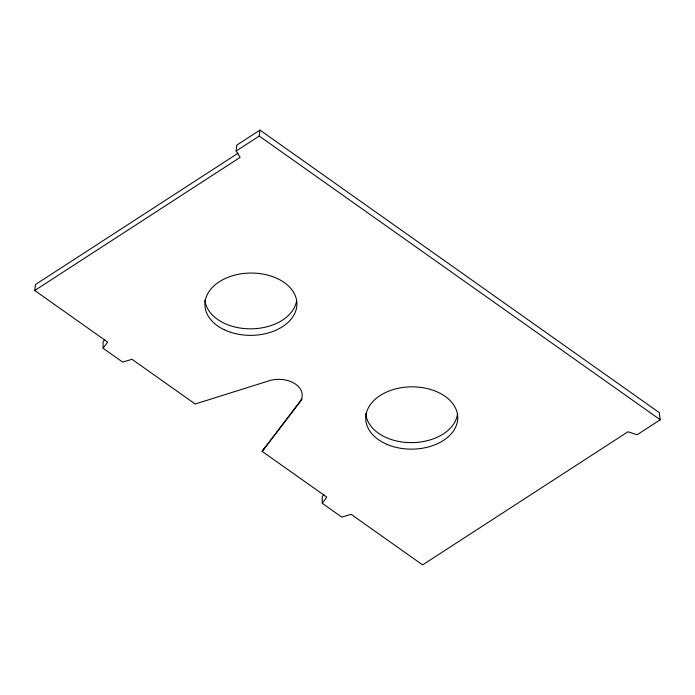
<?xml version="1.0" encoding="UTF-8"?>
<svg xmlns="http://www.w3.org/2000/svg" width="695" height="695" viewBox="0 0 695 695"><rect width="100%" height="100%" fill="white"/><g stroke="black" fill="none" stroke-linecap="round" stroke-linejoin="round"><path stroke-width="1.04" d="M34.75 290.501L240.149 157.365L236.135 151.041L236.847 145.081L259.956 130.104L659.303 412.639L660.25 419.771L637.141 434.749L627.993 431.76L422.595 564.896L351.14 514.343L341.766 517.115L322.272 503.319L326.772 497.099L262.163 451.394L300.197 401.727A23.665 16.02 -0.6 0 0 295.722 384.239A23.665 16.02 -0.6 0 0 270.12 380.452L195.182 404.004L131.989 359.298L122.615 362.069L103.121 348.273L107.621 342.053L34.75 290.501L35.462 284.533L238.133 153.169M236.135 151.041L259.244 136.064L259.956 130.104M265.064 446.981L262.163 451.394L301.786 399.026M300.197 401.727L301.934 399.078M104.737 339.429L103.051 341.758L103.121 348.273M323.887 494.475L322.202 496.803L322.272 503.319M259.244 136.064L660.25 419.771M457.571 413.49A46.018 31.153 -0.6 0 1 411.318 442.628A46.018 31.153 -0.6 0 1 365.735 413.534M296.487 301.343A46.018 31.153 -0.6 0 1 249.548 328.831A46.018 31.153 -0.6 0 1 204.929 300.127M387.141 444.461A46.018 31.153 -0.6 0 0 457.727 418.989A46.018 31.153 -0.6 0 0 390.364 390.529A46.018 31.153 -0.6 0 0 387.141 444.461M224.268 329.751A46.018 31.153 -0.6 0 0 296.722 306.851A46.018 31.153 -0.6 0 0 231.722 275.993A46.018 31.153 -0.6 0 0 224.268 329.751"/></g></svg>
